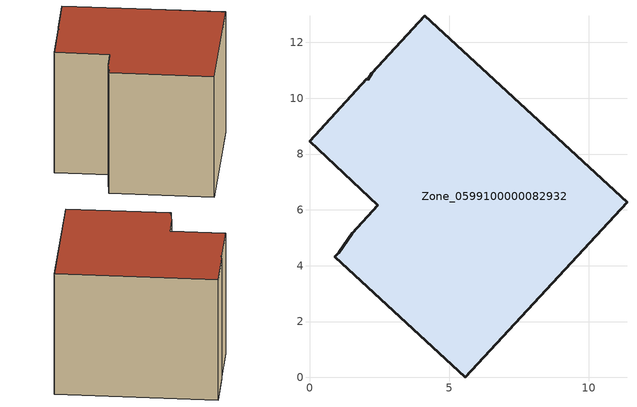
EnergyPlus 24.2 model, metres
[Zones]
Zone_0599100000082932
 floor ground (C_G): 1.53,5.16 2.44,6.16 0,8.45 2.05,10.69 2.09,10.65 2.23,10.89 4.13,12.96 11.37,6.27 5.57,0 0.9,4.31 1.04,4.47 z0
 wall outside (C_F): 11.37,6.27 4.13,12.96 2.23,10.89 2.09,10.65 2.05,10.69 0,8.45 2.44,6.16 1.53,5.16 1.04,4.47 0.9,4.31 5.57,0 11.37,6.27 z0:8.12
 roof outside (C_R): 4.13,12.96 2.23,10.89 2.09,10.65 2.05,10.69 0,8.45 2.44,6.16 1.53,5.16 1.04,4.47 0.9,4.31 5.57,0 11.37,6.27 z8.12
[BUILDING]
Pand.0599100000082932: North Axis=0; Terrain=City; Loads Convergence Tolerance Value=0.04; Temperature Convergence Tolerance Value=0.4; Solar Distribution=FullExterior; Maximum Number of Warmup Days=25; Minimum Number of Warmup Days=1
[Site:Location]
Rotterdam.The.Hague.AP_ZH_NLD Design_Conditions: Latitude=51.96; Longitude=4.45; Time Zone=1; Elevation=-4.5
[SITE:GROUNDTEMPERATURE:BUILDINGSURFACE]
18, 18, 18, 18, 18, 18, 18, 18, 18, 18, 18, 18
[MATERIAL] Thermal Absorptance=0.9; Solar Absorptance=0.7; Visible Absorptance=0.7
Name | Roughness | Thickness | Conductivity | Density | Specific Heat
G.TC.1946-1964 | MediumSmooth | 0.15 | 1 | 540 | 1210
F.TC.1946-1964 | Rough | 0.3 | 0.857143 | 1920 | 840
R.TC.1946-1964 | MediumRough | 0.2 | 0.235294 | 1500 | 1000
[CONSTRUCTION]
C_G: G.TC.1946-1964
C_F: F.TC.1946-1964
C_R: R.TC.1946-1964
[ZONE]
Zone_0599100000082932: Type=1; Multiplier=1; Ceiling Height=Autocalculate; Volume=Autocalculate; Floor Area=autocalculate; Part of Total Floor Area=Yes
[ZONEINFILTRATION:DESIGNFLOWRATE]
Infil_Zone_0599100000082932: Zone or ZoneList or Space or SpaceList=Zone_0599100000082932; Schedule=AlwaysOn; Design Flow Rate Calculation Method=Flow/Area; Flow Rate per Floor Area=0.003; Constant Term Coefficient=1; Temperature Term Coefficient=0; Velocity Term Coefficient=0; Velocity Squared Term Coefficient=0
[HVACTEMPLATE:ZONE:IDEALLOADSAIRSYSTEM]
Zone_0599100000082932: Maximum Heating Supply Air Temperature=50; Minimum Cooling Supply Air Temperature=13; Maximum Heating Supply Air Humidity Ratio=0.0156; Minimum Cooling Supply Air Humidity Ratio=0.0077; Heating Limit=NoLimit; Cooling Limit=NoLimit; Dehumidification Control Type=ConstantSensibleHeatRatio; Cooling Sensible Heat Ratio=0.7; Dehumidification Setpoint=60; Humidification Control Type=None; Humidification Setpoint=30; Outdoor Air Method=None; Outdoor Air Flow Rate per Person=0.00944; Outdoor Air Flow Rate per Zone Floor Area=0; Outdoor Air Flow Rate per Zone=0; Demand Controlled Ventilation Type=None; Outdoor Air Economizer Type=NoEconomizer; Heat Recovery Type=None; Sensible Heat Recovery Effectiveness=0.7; Latent Heat Recovery Effectiveness=0.65
[ZONECONTROL:THERMOSTAT]
ThermostatControl_Zone_0599100000082932: Zone or ZoneList=Zone_0599100000082932; Control Type Schedule=DualSetpointControlType; Control 1=Thermostat_Zone_0599100000082932; Temperature Difference Between Cutout And Setpoint=0
[THERMOSTATSETPOINT:DUALSETPOINT]
Thermostat_Zone_0599100000082932: Heating Setpoint Temperature Schedule=HeatingSetpoint_Zone_0599100000082932; Cooling Setpoint Temperature Schedule=CoolingSetpoint_Zone_0599100000082932
[SCHEDULE:COMPACT]
HeatingSetpoint_Zone_0599100000082932: Through: 12/31, For: AllDays, Until: 24:00, 21
CoolingSetpoint_Zone_0599100000082932: Through: 12/31, For: AllDays, Until: 24:00, 24
DualSetpointControlType: Through: 12/31, For: AllDays, Until: 24:00, 4
AlwaysOn: Through: 12/31, For: AllDays, Until: 24:00, 1
